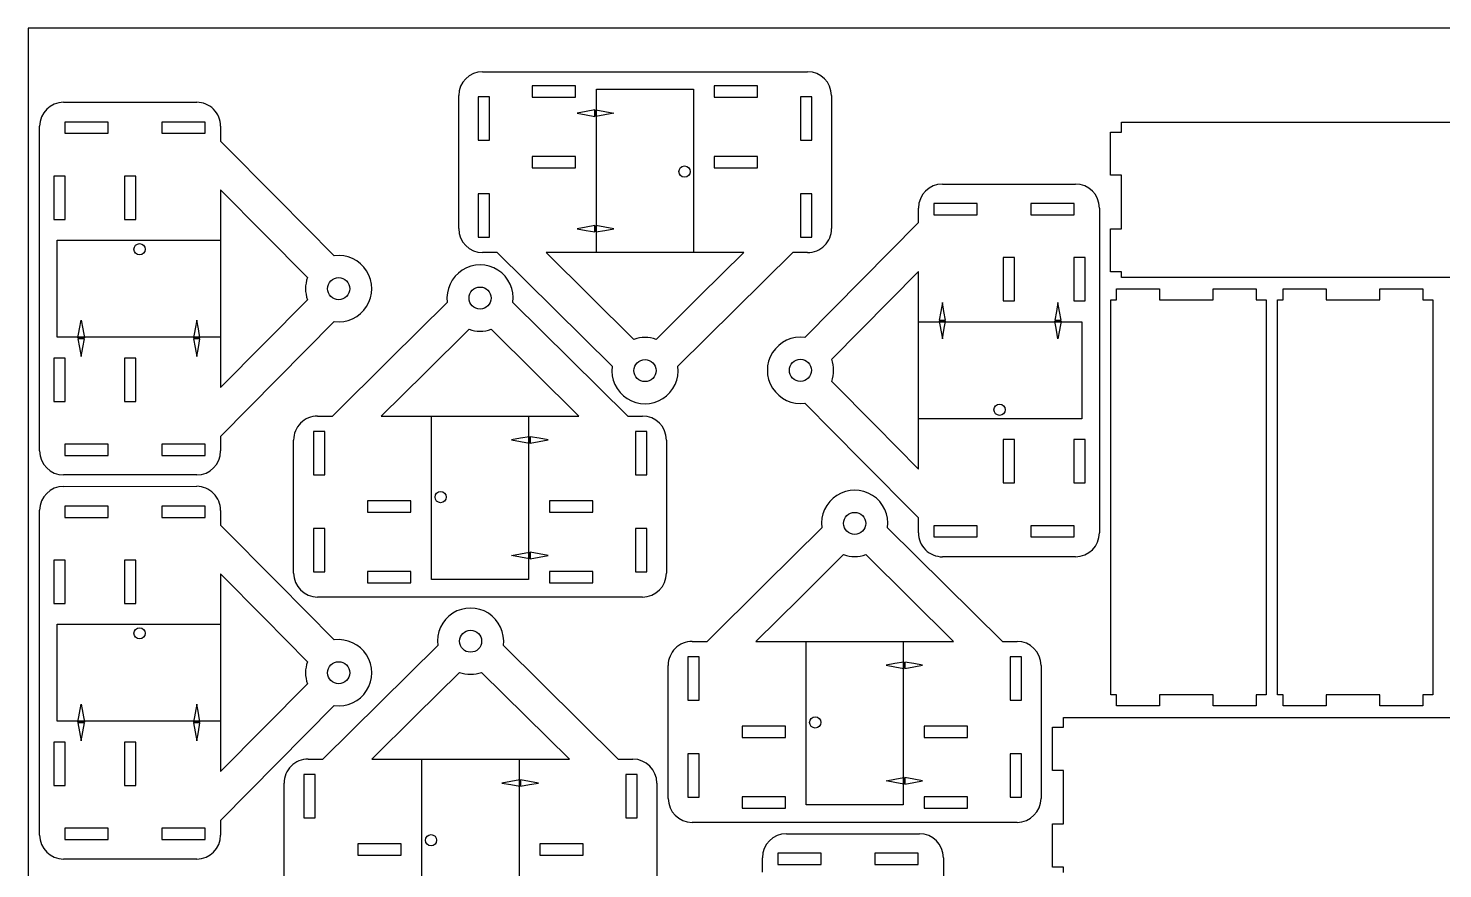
# Model space of a CAD drawing. Extents: x 0 to 710, y 0 to 570.
# Drawn here: x 0 to 384.2, y 341.7 to 570 of the extents above; entities that cross this region are included whole.
import ezdxf

# ---------------------------------------------------------------- set-up
doc = ezdxf.new("R2010")
doc.units = 0
doc.header["$MEASUREMENT"] = 0
doc.layers.add('DEFAULT', color=1, linetype='Continuous')

msp = doc.modelspace()

# ---------------------------------------------------------------- linework, layer by layer
at = {"color": 5}
msp.add_lwpolyline([(0, 0), (710, 0), (710, 570), (0, 570)], close=True, dxfattribs=at)
at = {"layer": 'DEFAULT'}
for p, q in [((123.4126, 558.2115), (211.65475, 558.211)), ((148.66875, 554.3545), (136.895, 554.3545)), ((136.895, 554.3545), (136.895, 551.29)), ((148.66875, 551.29), (148.66875, 554.3545)), ((198.08235, 554.3545), (186.30855, 554.3545)), ((186.30855, 554.3545), (186.30855, 551.29)), ((198.08235, 551.29), (198.08235, 554.3545)), ((9.59705, 549.8975), (45.73515, 549.9135)), ((116.9016, 515.562), (116.9016, 551.7005)), ((125.2934, 551.344), (122.2289, 551.344)), ((122.2289, 551.344), (122.2289, 539.5705)), ((125.2934, 539.5705), (125.2934, 551.344)), ((136.895, 551.29), (148.66875, 551.29)), ((186.30855, 551.29), (198.08235, 551.29)), ((212.78515, 551.344), (209.72065, 551.344)), ((209.72065, 551.344), (209.72065, 539.5705)), ((212.78515, 539.5705), (212.78515, 551.344)), ((218.15045, 551.703), (218.16615, 515.565)), ((3.0888, 455.15975), (3.0888, 543.402)), ((21.72975, 544.532), (9.9561, 544.532)), ((9.9561, 544.532), (9.9561, 541.4675)), ((21.72975, 541.4675), (21.72975, 544.532)), ((48.0665, 544.532), (36.29285, 544.532)), ((36.29285, 544.532), (36.29285, 541.4675)), ((48.0665, 541.4675), (48.0665, 544.532)), ((52.24895, 543.387), (52.24895, 539.367)), ((293.94215, 530.0855), (293.94215, 541.8085)), ((293.94215, 541.8085), (296.94215, 541.8085)), ((296.94215, 541.8085), (296.94215, 544.479)), ((296.94215, 544.479), (404.2766, 544.479)), ((9.9561, 541.4675), (21.72975, 541.4675)), ((36.29285, 541.4675), (48.0665, 541.4675)), ((52.24895, 539.367), (67.68535, 523.772)), ((122.2289, 539.5705), (125.2934, 539.5705)), ((209.72065, 539.5705), (212.78515, 539.5705)), ((148.66875, 535.16), (136.895, 535.16)), ((136.895, 535.16), (136.895, 532.0955)), ((148.66875, 532.0955), (148.66875, 535.16)), ((198.08235, 535.16), (186.30855, 535.16)), ((186.30855, 535.16), (186.30855, 532.0955)), ((198.08235, 532.0955), (198.08235, 535.16)), ((136.895, 532.0955), (148.66875, 532.0955)), ((186.30855, 532.0955), (198.08235, 532.0955)), ((10.00995, 529.8295), (6.94555, 529.8295)), ((6.94555, 529.8295), (6.94555, 518.0555)), ((10.00995, 518.0555), (10.00995, 529.8295)), ((29.20475, 529.8295), (26.1401, 529.8295)), ((26.1401, 529.8295), (26.1401, 518.0555)), ((29.20475, 518.0555), (29.20475, 529.8295)), ((248.29305, 527.679), (284.4311, 527.679)), ((296.94215, 530.0855), (293.94215, 530.0855)), ((296.94215, 515.543), (296.94215, 530.0855)), ((64.0255, 514.1785), (52.23325, 526.0945)), ((52.23325, 526.0945), (52.23325, 472.42045)), ((67.6854, 523.7715), (83.12185, 508.1765)), ((125.2934, 525.007), (122.2289, 525.007)), ((122.2289, 525.007), (122.2289, 513.2335)), ((125.2934, 513.2335), (125.2934, 525.007)), ((212.78515, 525.007), (209.72065, 525.007)), ((209.72065, 525.007), (209.72065, 513.2335)), ((212.78515, 513.2335), (212.78515, 525.007)), ((241.782, 517.194), (241.782, 521.168)), ((257.7382, 522.3515), (245.96455, 522.3515)), ((245.96455, 522.3515), (245.96455, 519.2865)), ((245.96455, 519.2865), (257.7382, 519.2865)), ((257.7382, 519.2865), (257.7382, 522.3515)), ((284.07495, 522.3515), (272.3013, 522.3515)), ((272.3013, 522.3515), (272.3013, 519.2865)), ((272.3013, 519.2865), (284.07495, 519.2865)), ((284.07495, 519.2865), (284.07495, 522.3515)), ((290.94215, 521.168), (290.9421, 432.92565)), ((6.94555, 518.0555), (10.00995, 518.0555)), ((26.1401, 518.0555), (29.20475, 518.0555)), ((210.9079, 485.996), (241.782, 517.194)), ((293.94215, 503.82), (293.94215, 515.543)), ((293.94215, 515.543), (296.94215, 515.543)), ((75.8177, 502.262), (64.0255, 514.1785)), ((122.2289, 513.2335), (125.2934, 513.2335)), ((209.72065, 513.2335), (212.78515, 513.2335)), ((127.3864, 509.051), (123.4126, 509.051)), ((158.58435, 478.17695), (127.3864, 509.051)), ((194.3475, 509.067), (140.67335, 509.067)), ((140.67335, 509.067), (164.50475, 485.4844)), ((182.4312, 497.27465), (194.3475, 509.067)), ((207.61965, 509.051), (192.0246, 493.6147)), ((211.64, 509.051), (207.61965, 509.051)), ((267.8909, 507.685), (264.82625, 507.685)), ((264.82625, 507.685), (264.82625, 495.9114)), ((267.8909, 495.9114), (267.8909, 507.685)), ((287.0855, 507.685), (284.0211, 507.685)), ((284.0211, 507.685), (284.0211, 495.9114)), ((287.0855, 495.9114), (287.0855, 507.685)), ((241.79775, 503.907), (218.21525, 480.07555)), ((241.79775, 450.2328), (241.79775, 503.907)), ((296.94215, 503.82), (293.94215, 503.82)), ((296.94215, 502.3045), (296.94215, 503.82)), ((404.2766, 502.3045), (296.94215, 502.3045)), ((52.23325, 472.42045), (75.81575, 496.25185)), ((170.5149, 485.48235), (182.4312, 497.2746)), ((264.82625, 495.9114), (267.8909, 495.9114)), ((284.0211, 495.9114), (287.0855, 495.9114)), ((294.031, 388.881), (294.031, 496.21545)), ((294.031, 496.21545), (295.5466, 496.21545)), ((295.5466, 496.21545), (295.5466, 499.21545)), ((295.5466, 499.21545), (307.26985, 499.21545)), ((307.26985, 499.21545), (307.26985, 496.21545)), ((307.26985, 496.21545), (321.81205, 496.21545)), ((321.81205, 496.21545), (321.81205, 499.21545)), ((321.81205, 499.21545), (333.5352, 499.21545)), ((333.5352, 499.21545), (333.5352, 496.21545)), ((333.5352, 496.21545), (336.20545, 496.21545)), ((336.20545, 496.21545), (336.20545, 388.881)), ((339.29445, 388.88105), (339.29445, 496.2155)), ((339.29445, 496.2155), (340.81005, 496.2155)), ((340.81005, 496.2155), (340.81005, 499.2155)), ((340.81005, 499.2155), (352.53325, 499.2155)), ((352.53325, 499.2155), (352.53325, 496.2155)), ((352.53325, 496.2155), (367.07555, 496.2155)), ((367.07555, 496.2155), (367.07555, 499.2155)), ((367.07555, 499.2155), (378.7987, 499.2155)), ((378.7987, 499.2155), (378.7987, 496.2155)), ((378.7987, 496.2155), (381.46895, 496.2155)), ((381.46895, 496.2155), (381.46895, 388.88105)), ((98.20255, 480.08405), (113.7976, 495.5205)), ((131.6428, 495.5218), (162.84075, 464.64765)), ((192.0246, 493.6147), (176.42955, 478.1783)), ((83.1231, 490.33145), (52.24895, 459.1335)), ((119.71225, 488.21635), (107.79595, 476.42415)), ((149.5538, 464.6319), (125.7224, 488.2144)), ((10.00995, 480.4159), (6.94555, 480.4159)), ((6.94555, 480.4159), (6.94555, 468.6422)), ((10.00995, 468.6422), (10.00995, 480.4159)), ((29.20475, 480.4159), (26.1401, 480.4159)), ((26.1401, 480.4159), (26.1401, 468.6422)), ((29.20475, 468.6422), (29.20475, 480.4159)), ((82.60755, 464.6477), (98.2026, 480.0841)), ((107.79595, 476.42415), (95.87965, 464.6319)), ((218.21325, 474.0654), (230.0055, 462.1491)), ((6.94555, 468.6422), (10.00995, 468.6422)), ((26.1401, 468.6422), (29.20475, 468.6422)), ((226.3456, 452.55575), (210.9092, 468.1508)), ((78.5872, 464.6477), (82.60755, 464.6477)), ((95.87965, 464.6319), (149.5538, 464.6319)), ((162.84075, 464.64765), (166.8146, 464.64765)), ((230.0055, 462.1491), (241.79775, 450.2328)), ((52.24895, 459.1335), (52.24895, 455.15975)), ((72.07675, 421.99575), (72.0611, 458.13385)), ((77.442, 460.4651), (77.442, 448.69145)), ((80.5065, 460.4651), (77.442, 460.4651)), ((80.5065, 448.69145), (80.5065, 460.4651)), ((164.9337, 460.4651), (164.9337, 448.69145)), ((167.9982, 460.4651), (164.9337, 460.4651)), ((167.9982, 448.69145), (167.9982, 460.4651)), ((173.3256, 458.13665), (173.3256, 421.99855)), ((267.89095, 458.27175), (264.8263, 458.27175)), ((264.8263, 458.27175), (264.8263, 446.4979)), ((267.89095, 446.4979), (267.89095, 458.27175)), ((287.0854, 458.27175), (284.02105, 458.27175)), ((284.02105, 458.27175), (284.02105, 446.4979)), ((287.0854, 446.4979), (287.0854, 458.27175)), ((21.72975, 457.0406), (9.9561, 457.0406)), ((9.9561, 457.0406), (9.9561, 453.97605)), ((9.9561, 453.97605), (21.72975, 453.97605)), ((21.72975, 453.97605), (21.72975, 457.0406)), ((48.0665, 457.0406), (36.29285, 457.0406)), ((36.29285, 457.0406), (36.29285, 453.97605)), ((36.29285, 453.97605), (48.0665, 453.97605)), ((48.0665, 453.97605), (48.0665, 457.0406)), ((241.78195, 436.9607), (226.34555, 452.5558)), ((45.73795, 448.64875), (9.59985, 448.64875)), ((77.442, 448.69145), (80.5065, 448.69145)), ((164.9337, 448.69145), (167.9982, 448.69145)), ((264.8263, 446.4979), (267.89095, 446.4979)), ((284.02105, 446.4979), (287.0854, 446.4979)), ((9.59705, 445.5443), (45.73515, 445.55995)), ((3.08885, 350.80645), (3.08885, 439.0486)), ((21.72975, 440.17905), (9.9561, 440.17905)), ((9.9561, 440.17905), (9.9561, 437.1145)), ((21.72975, 437.1145), (21.72975, 440.17905)), ((48.0665, 440.17905), (36.29285, 440.17905)), ((36.29285, 440.17905), (36.29285, 437.1145)), ((48.0665, 437.1145), (48.0665, 440.17905)), ((52.249, 439.03385), (52.249, 435.0135)), ((92.1448, 441.60335), (92.1448, 438.53875)), ((103.9186, 441.60335), (92.1448, 441.60335)), ((92.1448, 438.53875), (103.9186, 438.53875)), ((103.9186, 438.53875), (103.9186, 441.60335)), ((141.55835, 441.60335), (141.55835, 438.53875)), ((153.3321, 441.60335), (141.55835, 441.60335)), ((141.55835, 438.53875), (153.3321, 438.53875)), ((153.3321, 438.53875), (153.3321, 441.60335)), ((9.9561, 437.1145), (21.72975, 437.1145)), ((36.29285, 437.1145), (48.0665, 437.1145)), ((52.249, 435.0135), (67.6854, 419.41845)), ((77.442, 434.12835), (77.442, 422.3547)), ((80.5065, 434.12835), (77.442, 434.12835)), ((80.5065, 422.3547), (80.5065, 434.12835)), ((164.9337, 434.12835), (164.9337, 422.3547)), ((167.9982, 434.12835), (164.9337, 434.12835)), ((167.9982, 422.3547), (167.9982, 434.12835)), ((199.94155, 418.8673), (215.5366, 434.3037)), ((233.3818, 434.305), (264.57975, 403.4309)), ((241.782, 432.94035), (241.78195, 436.9607)), ((257.73815, 434.8597), (245.9645, 434.8597)), ((245.9645, 434.8597), (245.9645, 431.79515)), ((257.73815, 431.79515), (257.73815, 434.8597)), ((284.0749, 434.8597), (272.30125, 434.8597)), ((272.30125, 434.8597), (272.30125, 431.79515)), ((284.0749, 431.79515), (284.0749, 434.8597)), ((245.9645, 431.79515), (257.73815, 431.79515)), ((272.30125, 431.79515), (284.0749, 431.79515)), ((221.45125, 426.99955), (209.53495, 415.20735)), ((251.2928, 403.41505), (227.4614, 426.99755)), ((284.4339, 426.42995), (248.2958, 426.4143)), ((10.00995, 425.47625), (6.94555, 425.47625)), ((6.94555, 425.47625), (6.94555, 413.70245)), ((10.00995, 413.70245), (10.00995, 425.47625)), ((29.20475, 425.47625), (26.1401, 425.47625)), ((26.1401, 425.47625), (26.1401, 413.70245)), ((29.20475, 413.70245), (29.20475, 425.47625)), ((64.0255, 409.8251), (52.23325, 421.7414)), ((52.23325, 421.7414), (52.23325, 368.06725)), ((67.6854, 419.41845), (83.12185, 403.8234)), ((77.442, 422.3547), (80.5065, 422.3547)), ((92.1448, 422.40855), (92.1448, 419.3442)), ((103.9186, 422.40855), (92.1448, 422.40855)), ((92.1448, 419.3442), (103.9186, 419.3442)), ((103.9186, 419.3442), (103.9186, 422.40855)), ((141.55835, 422.40855), (141.55835, 419.34415)), ((153.3321, 422.40855), (141.55835, 422.40855)), ((141.55835, 419.34415), (153.3321, 419.34415)), ((153.3321, 419.34415), (153.3321, 422.40855)), ((164.9337, 422.3547), (167.9982, 422.3547)), ((184.3465, 403.4309), (199.94155, 418.86735)), ((166.8146, 415.48755), (78.57245, 415.48755)), ((209.53495, 415.2073), (197.61865, 403.41505)), ((6.94555, 413.70245), (10.00995, 413.70245)), ((26.1401, 413.70245), (29.20475, 413.70245)), ((75.8177, 397.9088), (64.0255, 409.82505)), ((180.32615, 403.4309), (184.3465, 403.4309)), ((197.61865, 403.41505), (251.2928, 403.41505)), ((264.57975, 403.4309), (268.55355, 403.4309)), ((95.6023, 386.87345), (111.1973, 402.3099)), ((129.04255, 402.3112), (160.2405, 371.43705)), ((173.8157, 360.77895), (173.80005, 396.91705)), ((179.18105, 399.24835), (179.18105, 387.47465)), ((182.24555, 399.24835), (179.18105, 399.24835)), ((182.24555, 387.47465), (182.24555, 399.24835)), ((266.67275, 399.24835), (266.67275, 387.47465)), ((269.73725, 399.24835), (266.67275, 399.24835)), ((269.73725, 387.47465), (269.73725, 399.24835)), ((275.0646, 396.9199), (275.0646, 360.7818)), ((52.23325, 368.06725), (75.81575, 391.8986)), ((117.112, 395.00575), (105.1957, 383.2135)), ((146.9535, 371.42125), (123.12215, 395.0037)), ((295.5466, 388.881), (294.031, 388.881)), ((295.5466, 385.881), (295.5466, 388.881)), ((321.81205, 388.881), (307.26985, 388.881)), ((307.26985, 388.881), (307.26985, 385.881)), ((321.81205, 385.881), (321.81205, 388.881)), ((336.20545, 388.881), (333.5352, 388.881)), ((333.5352, 388.881), (333.5352, 385.881)), ((340.81005, 388.88105), (339.29445, 388.88105)), ((340.81005, 385.88105), (340.81005, 388.88105)), ((367.07555, 388.88105), (352.53325, 388.88105)), ((352.53325, 388.88105), (352.53325, 385.88105)), ((367.07555, 385.88105), (367.07555, 388.88105)), ((381.46895, 388.88105), (378.7987, 388.88105)), ((378.7987, 388.88105), (378.7987, 385.88105)), ((83.12315, 385.9782), (52.249, 354.7802)), ((80.00725, 371.43705), (95.6023, 386.87355)), ((179.18105, 387.47465), (182.24555, 387.47465)), ((266.67275, 387.47465), (269.73725, 387.47465)), ((307.26985, 385.881), (295.5466, 385.881)), ((333.5352, 385.881), (321.81205, 385.881)), ((352.53325, 385.88105), (340.81005, 385.88105)), ((378.7987, 385.88105), (367.07555, 385.88105)), ((105.1957, 383.21345), (93.2794, 371.42125)), ((193.88385, 380.38655), (193.88385, 377.32195)), ((205.65765, 380.38655), (193.88385, 380.38655)), ((205.65765, 377.32195), (205.65765, 380.38655)), ((243.2974, 380.38655), (243.2974, 377.32195)), ((255.0712, 380.38655), (243.2974, 380.38655)), ((255.0712, 377.32195), (255.0712, 380.38655)), ((281.15335, 380.12185), (281.15335, 382.7921)), ((281.15335, 382.7921), (388.4878, 382.7921)), ((193.88385, 377.32195), (205.65765, 377.32195)), ((243.2974, 377.32195), (255.0712, 377.32195)), ((278.15335, 368.3987), (278.15335, 380.12185)), ((278.15335, 380.12185), (281.15335, 380.12185)), ((10.00995, 376.06275), (6.94555, 376.06275)), ((6.94555, 376.06275), (6.94555, 364.28895)), ((10.00995, 364.28895), (10.00995, 376.06275)), ((29.20475, 376.06275), (26.1401, 376.06275)), ((26.1401, 376.06275), (26.1401, 364.28895)), ((29.20475, 364.28895), (29.20475, 376.06275)), ((179.18105, 372.9116), (179.18105, 361.1379)), ((182.24555, 372.9116), (179.18105, 372.9116)), ((182.24555, 361.1379), (182.24555, 372.9116)), ((266.67275, 372.9116), (266.67275, 361.1379)), ((269.73725, 372.9116), (266.67275, 372.9116)), ((269.73725, 361.1379), (269.73725, 372.9116)), ((75.9869, 371.43705), (80.00725, 371.43705)), ((93.2794, 371.42125), (146.9535, 371.42125)), ((160.2405, 371.43705), (164.2143, 371.43705)), ((74.84175, 367.2545), (74.84175, 355.4808)), ((77.90625, 367.2545), (74.84175, 367.2545)), ((77.90625, 355.4808), (77.90625, 367.2545)), ((162.3335, 367.25455), (162.3335, 355.48085)), ((165.398, 367.25455), (162.3335, 367.25455)), ((165.398, 355.48085), (165.398, 367.25455)), ((281.15335, 368.3987), (278.15335, 368.3987)), ((281.15335, 353.85645), (281.15335, 368.3987)), ((6.94555, 364.28895), (10.00995, 364.28895)), ((26.1401, 364.28895), (29.20475, 364.28895)), ((69.4764, 328.78515), (69.46075, 364.9232)), ((170.7253, 364.92605), (170.7253, 328.78795)), ((179.18105, 361.1379), (182.24555, 361.1379)), ((193.88385, 361.19175), (193.88385, 358.1274)), ((205.65765, 361.19175), (193.88385, 361.19175)), ((205.65765, 358.1274), (205.65765, 361.19175)), ((243.2974, 361.19175), (243.2974, 358.1274)), ((255.0712, 361.19175), (243.2974, 361.19175)), ((255.0712, 358.1274), (255.0712, 361.19175)), ((266.67275, 361.1379), (269.73725, 361.1379)), ((193.88385, 358.1274), (205.65765, 358.1274)), ((243.2974, 358.1274), (255.0712, 358.1274)), ((52.249, 354.7802), (52.249, 350.80645)), ((74.84175, 355.4808), (77.90625, 355.4808)), ((162.3335, 355.48085), (165.398, 355.48085)), ((268.55355, 354.27075), (180.3114, 354.27075)), ((278.15335, 342.1332), (278.15335, 353.85645)), ((278.15335, 353.85645), (281.15335, 353.85645)), ((21.72975, 352.68745), (9.9561, 352.68745)), ((9.9561, 352.68745), (9.9561, 349.6229)), ((9.9561, 349.6229), (21.72975, 349.6229)), ((21.72975, 349.6229), (21.72975, 352.68745)), ((48.0665, 352.68745), (36.29285, 352.68745)), ((36.29285, 352.68745), (36.29285, 349.6229)), ((36.29285, 349.6229), (48.0665, 349.6229)), ((48.0665, 349.6229), (48.0665, 352.68745)), ((205.89435, 351.1818), (242.03245, 351.1818)), ((89.54455, 348.39275), (89.54455, 345.3281)), ((101.3183, 348.39275), (89.54455, 348.39275)), ((101.3183, 345.3281), (101.3183, 348.39275)), ((138.95805, 348.39275), (138.95805, 345.32815)), ((150.73185, 348.39275), (138.95805, 348.39275)), ((150.73185, 345.32815), (150.73185, 348.39275)), ((215.33955, 345.8543), (203.56585, 345.8543)), ((203.56585, 345.8543), (203.56585, 342.7898)), ((215.33955, 342.7898), (215.33955, 345.8543)), ((241.6763, 345.8543), (229.9026, 345.8543)), ((229.9026, 345.8543), (229.9026, 342.7898)), ((241.6763, 342.7898), (241.6763, 345.8543)), ((45.73795, 344.2954), (9.59985, 344.2954)), ((89.54455, 345.3281), (101.3183, 345.3281)), ((138.95805, 345.32815), (150.73185, 345.32815)), ((199.3833, 340.69695), (199.3833, 344.67075)), ((203.56585, 342.7898), (215.33955, 342.7898)), ((229.9026, 342.7898), (241.6763, 342.7898)), ((248.5435, 344.67075), (248.54345, 256.4286)), ((281.15335, 342.1332), (278.15335, 342.1332)), ((281.15335, 340.6176), (281.15335, 342.1332))]:
    msp.add_line(p, q, dxfattribs=at)
at = {"layer": 'DEFAULT', "color": 5}
for p, q in [((154.3217, 509.067), (154.3217, 553.4225)), ((154.3217, 553.4225), (180.6924, 553.4225)), ((180.6924, 553.4225), (180.6924, 509.067)), ((151.48425, 547.373), (149.0518, 546.939)), ((149.0518, 546.939), (151.48425, 546.505)), ((153.91655, 547.807), (151.48425, 547.373)), ((151.48425, 546.505), (153.91645, 546.071)), ((153.91645, 546.071), (153.9166, 546.072)), ((153.91655, 547.513), (153.91655, 547.807)), ((154.13065, 547.444), (153.91655, 547.513)), ((153.9166, 547.444), (154.1307, 547.5135)), ((153.9166, 546.072), (153.9166, 547.444)), ((154.13065, 546.0725), (154.13065, 547.444)), ((154.13075, 546.071), (154.13065, 546.0725)), ((154.1307, 547.5135), (154.1307, 547.807)), ((154.1307, 547.807), (156.56295, 547.373)), ((156.56295, 546.505), (154.13075, 546.071)), ((156.56295, 547.373), (158.9954, 546.939)), ((158.9954, 546.939), (156.56295, 546.505)), ((151.4843, 515.967), (149.05185, 515.533)), ((149.05185, 515.533), (151.4843, 515.099)), ((153.9166, 516.401), (151.4843, 515.967)), ((151.4843, 515.099), (153.9165, 514.665)), ((153.9166, 515.967), (153.9166, 516.401)), ((154.1307, 516.038), (153.9166, 515.967)), ((153.9166, 515.896), (154.1307, 515.967)), ((153.9166, 514.6665), (153.9166, 515.896)), ((154.13065, 515.967), (154.13065, 514.6665)), ((156.56295, 515.967), (154.1307, 516.401)), ((154.1307, 516.401), (154.1307, 516.038)), ((154.13075, 514.665), (156.56295, 515.099)), ((158.9954, 515.533), (156.56295, 515.967)), ((156.56295, 515.099), (158.9954, 515.533)), ((7.87735, 486.0688), (7.87735, 512.4395)), ((7.87735, 512.4395), (52.23325, 512.4395)), ((153.9165, 514.665), (153.9166, 514.6665)), ((154.13065, 514.6665), (154.13075, 514.665)), ((247.8297, 493.096), (247.39565, 490.6638)), ((248.2638, 495.5284), (247.8297, 493.096)), ((248.69785, 493.096), (248.2638, 495.5284)), ((249.13195, 490.66365), (248.69785, 493.096)), ((279.23585, 493.09595), (278.80175, 490.66375)), ((279.6699, 495.52835), (279.23585, 493.09595)), ((280.10405, 493.09595), (279.6699, 495.52835)), ((280.53815, 490.66365), (280.10405, 493.09595)), ((13.49295, 485.8778), (13.927, 488.3101)), ((13.927, 488.3101), (14.3611, 490.7426)), ((14.3611, 490.7426), (14.7952, 488.3101)), ((14.7952, 488.3101), (15.22925, 485.87795)), ((45.3331, 488.3101), (44.899, 485.8778)), ((45.7672, 490.7426), (45.3331, 488.3101)), ((46.20125, 488.3101), (45.7672, 490.7426)), ((46.63535, 485.87795), (46.20125, 488.3101)), ((241.7977, 490.2586), (286.15365, 490.2586)), ((247.39565, 490.6638), (247.397, 490.6637)), ((247.397, 490.4495), (247.39565, 490.4494)), ((247.39565, 490.4494), (247.8297, 488.0172)), ((247.397, 490.6637), (248.62695, 490.6637)), ((248.69785, 490.4495), (247.397, 490.4495)), ((247.8297, 488.0172), (248.2638, 485.5848)), ((248.2638, 485.5848), (248.69785, 488.0172)), ((248.62695, 490.6637), (248.69785, 490.44955)), ((248.7688, 490.4495), (248.69785, 490.66365)), ((248.69785, 490.66365), (249.13195, 490.66365)), ((248.69785, 488.0172), (249.13195, 490.4495)), ((249.13195, 490.4495), (248.7688, 490.4495)), ((278.80175, 490.66375), (278.80315, 490.66365)), ((278.80175, 490.4494), (278.80315, 490.4495)), ((279.23585, 488.0172), (278.80175, 490.4494)), ((278.80315, 490.66365), (280.17495, 490.66365)), ((278.80315, 490.4495), (280.17495, 490.4495)), ((279.6699, 485.5848), (279.23585, 488.0172)), ((280.104, 488.0172), (279.6699, 485.5848)), ((280.5381, 490.4495), (280.104, 488.0172)), ((280.17495, 490.66365), (280.24415, 490.4495)), ((280.175, 490.4495), (280.2442, 490.66365)), ((280.24415, 490.4495), (280.5381, 490.4495)), ((280.2442, 490.66365), (280.53815, 490.66365)), ((286.15365, 490.2586), (286.15365, 463.88795)), ((52.23325, 486.0688), (7.87735, 486.0688)), ((13.78685, 485.8778), (13.49295, 485.8778)), ((13.78685, 485.66375), (13.49295, 485.66375)), ((13.49295, 485.66375), (13.927, 483.2314)), ((13.8561, 485.87785), (13.78685, 485.66375)), ((13.8561, 485.6637), (13.78685, 485.8778)), ((15.22785, 485.87785), (13.8561, 485.87785)), ((15.22785, 485.6637), (13.8561, 485.6637)), ((14.7952, 483.2314), (15.22925, 485.6636)), ((15.22925, 485.87795), (15.22785, 485.87785)), ((15.22925, 485.6636), (15.22785, 485.6637)), ((44.899, 485.8778), (45.26215, 485.8778)), ((45.3331, 485.6637), (44.899, 485.6637)), ((44.899, 485.6637), (45.3331, 483.2314)), ((45.26215, 485.8778), (45.3331, 485.6637)), ((45.3331, 485.87785), (46.63395, 485.87785)), ((45.40405, 485.66365), (45.3331, 485.8778)), ((46.63395, 485.66365), (45.40405, 485.66365)), ((46.20125, 483.2314), (46.63535, 485.66355)), ((46.63395, 485.87785), (46.63535, 485.87795)), ((46.63535, 485.66355), (46.63395, 485.66365)), ((13.927, 483.2314), (14.3611, 480.79895)), ((14.3611, 480.79895), (14.7952, 483.2314)), ((45.3331, 483.2314), (45.7672, 480.7989)), ((45.7672, 480.7989), (46.20125, 483.2314)), ((109.5348, 420.276), (109.5348, 464.6319)), ((135.90545, 464.6319), (135.90545, 420.276)), ((286.15365, 463.88795), (241.79775, 463.88795)), ((133.66415, 458.59985), (131.2317, 458.1658)), ((131.2317, 458.1658), (133.66415, 457.7317)), ((136.09635, 459.03395), (133.66415, 458.59985)), ((133.66415, 457.7317), (136.09645, 457.2976)), ((136.09645, 459.03255), (136.09635, 459.03395)), ((136.09645, 457.7317), (136.09645, 459.03255)), ((136.31055, 457.80265), (136.09645, 457.7317)), ((136.09645, 457.66075), (136.31055, 457.7317)), ((136.09645, 457.2976), (136.09645, 457.66075)), ((136.3107, 459.03395), (136.31055, 459.03255)), ((136.31055, 459.03255), (136.31055, 457.80265)), ((136.31055, 457.7317), (136.31055, 457.2976)), ((136.31055, 457.2976), (138.74285, 457.7317)), ((138.74285, 458.59985), (136.3107, 459.03395)), ((141.1753, 458.1658), (138.74285, 458.59985)), ((138.74285, 457.7317), (141.1753, 458.1658)), ((131.2317, 426.7597), (133.66415, 427.1938)), ((133.66415, 426.3256), (131.2317, 426.7597)), ((133.66415, 427.1938), (136.09635, 427.62785)), ((136.09635, 427.62785), (136.09645, 427.62645)), ((136.09645, 427.62645), (136.09645, 426.2547)), ((136.3107, 427.62785), (136.31055, 427.62645)), ((136.31055, 427.62645), (136.31055, 426.2547)), ((138.74285, 427.1938), (136.3107, 427.62785)), ((141.1753, 426.7597), (138.74285, 427.1938)), ((138.74285, 426.3256), (141.1753, 426.7597)), ((136.09645, 425.89155), (133.66415, 426.3256)), ((136.09645, 426.2547), (136.31055, 426.18545)), ((136.31055, 426.2547), (136.09645, 426.18545)), ((136.09645, 426.18545), (136.09645, 425.89155)), ((136.31055, 425.89155), (138.74285, 426.3256)), ((136.31055, 426.18545), (136.31055, 425.89155)), ((135.90545, 420.276), (109.5348, 420.276)), ((7.87735, 381.7156), (7.87735, 408.0862)), ((7.87735, 408.0862), (52.23325, 408.0862)), ((211.2738, 359.05925), (211.2738, 403.4151)), ((237.64445, 403.4151), (237.64445, 359.05925)), ((235.4032, 397.3831), (232.97075, 396.949)), ((232.97075, 396.949), (235.4032, 396.5149)), ((237.8354, 397.81715), (235.4032, 397.3831)), ((235.4032, 396.5149), (237.8355, 396.0808)), ((237.8355, 397.81575), (237.8354, 397.81715)), ((237.8355, 396.5149), (237.8355, 397.81575)), ((238.04965, 396.5859), (237.8355, 396.5149)), ((237.8355, 396.44395), (238.04965, 396.5149)), ((237.8355, 396.0808), (237.8355, 396.44395)), ((238.04975, 397.81715), (238.04965, 397.81575)), ((238.04965, 397.81575), (238.04965, 396.5859)), ((238.04965, 396.5149), (238.04965, 396.0808)), ((238.04965, 396.0808), (240.48195, 396.5149)), ((240.48195, 397.3831), (238.04975, 397.81715)), ((242.91435, 396.949), (240.48195, 397.3831)), ((240.48195, 396.5149), (242.91435, 396.949)), ((13.927, 383.95695), (14.3611, 386.38935)), ((14.3611, 386.38935), (14.7952, 383.95695)), ((45.7672, 386.38935), (45.3331, 383.95695)), ((46.20125, 383.95695), (45.7672, 386.38935)), ((52.23325, 381.7156), (7.87735, 381.7156)), ((13.49295, 381.52465), (13.927, 383.95695)), ((13.78685, 381.52465), (13.49295, 381.52465)), ((13.78685, 381.31055), (13.49295, 381.31055)), ((13.49295, 381.31055), (13.927, 378.87825)), ((13.8561, 381.5247), (13.78685, 381.31055)), ((13.8561, 381.3105), (13.78685, 381.52465)), ((15.22785, 381.5247), (13.8561, 381.5247)), ((15.22785, 381.3105), (13.8561, 381.3105)), ((14.7952, 383.95695), (15.22925, 381.5248)), ((14.7952, 378.87825), (15.22925, 381.3104)), ((15.22925, 381.5248), (15.22785, 381.5247)), ((15.22925, 381.3104), (15.22785, 381.3105)), ((45.3331, 383.95695), (44.899, 381.52465)), ((44.899, 381.52465), (45.26215, 381.52465)), ((45.3331, 381.3105), (44.899, 381.3105)), ((44.899, 381.3105), (45.3331, 378.8782)), ((45.26215, 381.52465), (45.3331, 381.3105)), ((45.3331, 381.5247), (46.63395, 381.5247)), ((45.40405, 381.3105), (45.3331, 381.52465)), ((46.63395, 381.3105), (45.40405, 381.3105)), ((46.63535, 381.5248), (46.20125, 383.95695)), ((46.20125, 378.8782), (46.63535, 381.3104)), ((46.63395, 381.5247), (46.63535, 381.5248)), ((46.63535, 381.3104), (46.63395, 381.3105)), ((13.927, 378.87825), (14.3611, 376.44585)), ((14.3611, 376.44585), (14.7952, 378.87825)), ((45.3331, 378.8782), (45.7672, 376.4458)), ((45.7672, 376.4458), (46.20125, 378.8782)), ((106.9345, 327.06545), (106.9345, 371.42125)), ((133.30515, 371.42125), (133.30515, 327.06545)), ((131.0639, 365.3893), (128.63145, 364.9552)), ((133.49605, 365.82335), (131.0639, 365.3893)), ((133.4962, 365.82195), (133.49605, 365.82335)), ((133.4962, 364.5211), (133.4962, 365.82195)), ((133.7104, 365.82335), (133.7103, 365.82195)), ((133.7103, 365.82195), (133.7103, 364.59205)), ((136.1426, 365.3893), (133.7104, 365.82335)), ((138.57505, 364.95515), (136.1426, 365.3893)), ((232.97075, 365.5429), (235.4032, 365.977)), ((235.4032, 365.1088), (232.97075, 365.5429)), ((235.4032, 365.977), (237.8354, 366.41105)), ((237.8355, 364.67475), (235.4032, 365.1088)), ((237.8354, 366.41105), (237.8355, 366.40965)), ((237.8355, 366.40965), (237.8355, 365.0379)), ((237.8355, 365.0379), (238.04965, 364.96865)), ((238.04965, 365.0379), (237.8355, 364.96865)), ((237.8355, 364.96865), (237.8355, 364.67475)), ((238.04975, 366.41105), (238.04965, 366.40965)), ((238.04965, 366.40965), (238.04965, 365.0379)), ((238.04965, 364.67475), (240.48195, 365.1088)), ((238.04965, 364.96865), (238.04965, 364.67475)), ((240.48195, 365.977), (238.04975, 366.41105)), ((242.91435, 365.5429), (240.48195, 365.977)), ((240.48195, 365.1088), (242.91435, 365.5429)), ((128.63145, 364.9552), (131.0639, 364.5211)), ((131.0639, 364.5211), (133.4962, 364.087)), ((133.7103, 364.59205), (133.4962, 364.5211)), ((133.4962, 364.45015), (133.7103, 364.52105)), ((133.4962, 364.087), (133.4962, 364.45015)), ((133.7103, 364.52105), (133.7103, 364.08695)), ((133.7103, 364.08695), (136.1426, 364.52105)), ((136.1426, 364.52105), (138.57505, 364.95515)), ((237.64445, 359.05925), (211.2738, 359.05925))]:
    msp.add_line(p, q, dxfattribs=at)
for centre, radius in [((178.23355, 531.0685), 1.52297), ((30.2317, 509.9805), 1.52297), ((263.7993, 466.34675), 1.52297), ((111.9936, 442.6303), 1.52297), ((30.2317, 405.6274), 1.52297), ((213.7327, 381.4135), 1.52301), ((109.39335, 349.4197), 1.52297)]:
    msp.add_circle(centre, radius, dxfattribs=at)
at = {"layer": 'DEFAULT'}
for centre, radius in [((84.3002, 499.2541), 3.00001), ((122.7201, 496.69885), 3), ((167.50705, 476.99985), 2.99998), ((209.73075, 477.0733), 3), ((224.4591, 435.4821), 2.99998), ((120.11985, 403.48825), 3.00001), ((84.3002, 394.9009), 3.00001)]:
    msp.add_circle(centre, radius, dxfattribs=at)
for centre, radius, start, end in [((123.4126, 551.7005), 6.511, 90, 180), ((211.63945, 551.7005), 6.511, 0.0247066, 89.8653222), ((9.5999, 543.3865), 6.51107, 90.0250841, 179.8651892), ((45.73795, 543.402), 6.51105, 359.8673376, 90.0246393), ((248.29305, 521.168), 6.51105, 90, 180), ((284.4311, 521.168), 6.51105, 0, 90), ((123.4126, 515.562), 6.51105, 180, 270), ((211.6551, 515.562), 6.51105, 269.8670678, 0.0247064), ((84.3002, 499.2542), 8.99996, 262.4851313, 97.5232581), ((122.7201, 496.69885), 8.99997, 352.4852567, 187.5231972), ((84.3002, 499.2541), 8.99998, 160.4756154, 199.4867199), ((122.7201, 496.6988), 8.99997, 250.4757203, 289.4867981), ((167.50705, 476.9999), 9.00003, 70.4757661, 109.4867143), ((209.73075, 477.07335), 9.00003, 82.4847434, 277.5235442), ((167.50705, 476.9999), 8.99998, 172.4848651, 7.5235824), ((209.73075, 477.0733), 8.99997, 340.4754323, 19.4865367), ((78.5721, 458.13665), 6.511, 89.8671361, 180.0247066), ((166.8146, 458.13665), 6.51105, 0, 90), ((9.59985, 455.15975), 6.51099, 180, 270), ((45.73795, 455.15975), 6.51105, 270, 0), ((9.5999, 439.03325), 6.51107, 90.0250841, 179.8649207), ((45.73795, 439.0489), 6.51105, 359.8676062, 90.0246393), ((224.4591, 435.4821), 8.99998, 352.4848651, 187.5235824), ((248.293, 432.9253), 6.51105, 179.8676049, 270.0247064), ((284.4311, 432.941), 6.511, 270.0244379, 359.8649194), ((224.4591, 435.48205), 9.00003, 250.4757661, 289.4867143), ((78.5877, 421.9986), 6.51107, 180.0249752, 269.8653906), ((166.8146, 421.99855), 6.51105, 270, 0), ((120.11985, 403.4883), 9.00003, 352.4848651, 187.5235442), ((84.3002, 394.9009), 8.99996, 262.4851313, 97.5232581), ((180.31105, 396.9199), 6.511, 89.8672027, 180.0249751), ((268.55355, 396.9199), 6.51099, 0, 90), ((84.3002, 394.9009), 8.99998, 160.4756154, 199.4867199), ((120.11985, 403.4882), 9.00003, 250.4757203, 289.4866685), ((75.9718, 364.92605), 6.51105, 89.8670684, 180.024975), ((164.2143, 364.92605), 6.51099, 0, 90), ((180.32675, 360.7818), 6.51107, 180.024975, 269.8649206), ((268.55355, 360.7818), 6.51105, 270, 0), ((9.59985, 350.80645), 6.51105, 180, 270), ((45.73795, 350.80645), 6.51105, 270, 0), ((205.89435, 344.67075), 6.51105, 90, 180), ((242.03245, 344.67075), 6.51105, 0, 90)]:
    msp.add_arc(centre, radius, start, end, dxfattribs=at)

doc.saveas('drawing.dxf')
